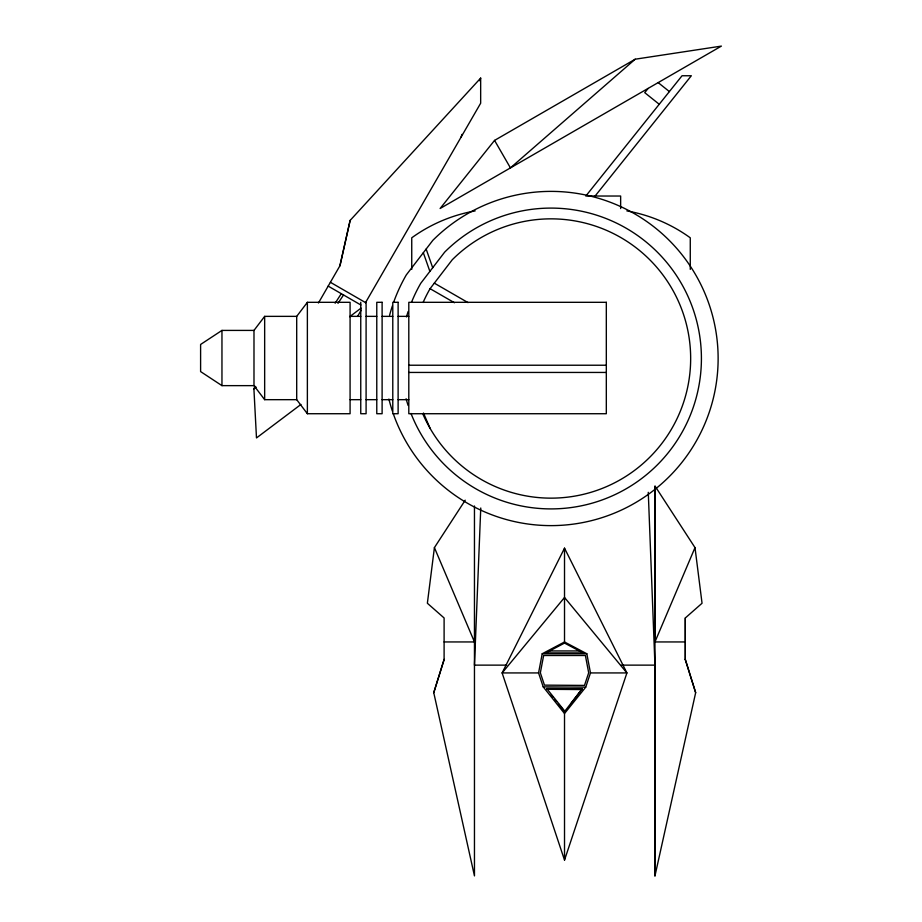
<?xml version="1.0" encoding="UTF-8"?>
<svg xmlns="http://www.w3.org/2000/svg" width="922" height="922" viewBox="0 0 922 922"><rect width="100%" height="100%" fill="white"/><g stroke="black" fill="none" stroke-linecap="round" stroke-linejoin="round"><path stroke-width="1.38" d="M685.311 659.345L695.661 692.687L654.954 875.9L654.954 664.9M685.311 641.942L654.954 641.942L654.954 487.392L654.954 875.9M695.661 692.687L685.311 659.714L685.311 617.971L702.045 603.253L695.004 547.622L654.954 485.963L655.842 488.648M564.518 710.816L546.723 688.538L582.231 688.78L564.518 711.588L558.283 703.786M570.718 703.878L582.231 688.78M480.754 508.01L474.461 665.131L506.651 665.131M465.218 500.197L434.412 547.622L427.37 603.253L444.104 617.971L444.104 659.714L433.755 692.687L474.461 875.9L474.461 505.994M564.518 713.536L543.208 686.855L538.563 672.933L542.205 653.756L564.518 641.977L586.83 653.756L590.472 672.933L585.735 687.155L564.518 713.536L564.518 860.099L502.133 672.933L564.518 548.152L626.902 672.933L564.518 860.099M365.504 302.67L480.662 103.218L480.662 78.116L350.13 220.416L340.068 265.524L318.436 303.004M339.826 265.951L350.13 220.416M433.755 692.687L444.104 659.345M461.104 137.078L461.991 134.405M479.774 80.79L480.662 78.116M300.941 404.447L256.489 437.938L253.907 388.853L255.002 386.249M654.954 641.942L695.004 547.622M357.609 316.35L361.205 310.115M335.124 303.234L341.301 293.68M337.982 303.35L343.537 294.971M296.7 399.675L264.66 399.675L253.988 385.638L253.988 330.41L264.66 316.361L296.7 316.361L307.372 302.312L350.083 302.312L350.083 413.724L307.372 413.724L296.7 399.675L296.7 316.361M423.106 302.462A139.637 139.637 0 0 1 430.078 288.678L452.264 259.762A139.637 139.637 0 0 1 661.224 272.739A139.637 139.637 0 0 1 622.454 478.483A139.637 139.637 0 0 1 423.106 414.543M494.561 140.398L440.117 208.499L721.396 46.1L635.2 59.204L494.561 140.398L510.431 167.896L635.2 59.204M648.12 88.431L644.732 92.661L659.23 104.267M595.105 196.029L691.327 75.754L682.038 75.754L585.827 196.029L620.644 196.029L620.644 208.556M253.907 388.853L256.201 387.136M349.668 316.719L361.067 308.121M253.988 330.41L221.96 330.41L200.604 344.459L200.604 371.589L221.96 385.638L253.988 385.638M350.083 316.361L360.756 316.361M366.092 316.361L376.775 316.361M382.111 316.361L392.784 316.361M398.12 316.361L408.803 316.361M408.803 365.227L606.319 365.227M408.803 372.442L606.319 372.442M350.083 399.675L360.756 399.675M366.092 399.675L376.775 399.675M382.111 399.675L392.784 399.675M398.12 399.675L408.803 399.675M444.104 641.942L474.461 641.942L434.412 547.622M548.774 650.944L580.261 650.944M542.205 653.756L586.83 653.756M621.324 665.131L654.954 665.131L648.27 492.325M538.563 672.933L502.133 672.933L564.518 597.479L626.902 672.933L590.472 672.933M543.208 686.855L585.735 687.155M546.723 689.31L582.231 689.564M434.32 283.158L468.03 302.612M430.078 288.678L454.454 302.75M330.387 282.293L365.55 302.6M328.186 286.108L360.871 304.975M658.227 82.657L669.384 91.578M551.172 694.877L552.946 697.113M554.733 699.337L556.508 701.561M423.475 413.021L430.078 428.315M426.148 249.044L432.706 267.726M423.325 252.732L429.883 271.402M690.267 269.385L690.267 237.807A153.767 153.767 0 0 0 626.879 210.919M685.311 617.971L685.311 659.714M564.518 548.152L564.518 641.977M411.742 269.385L411.742 237.807A153.767 153.767 0 0 1 475.141 210.919M366.092 302.312L366.092 413.724L360.756 413.724L360.756 302.312M307.372 302.312L307.372 413.724M264.66 316.361L264.66 399.675M221.96 330.41L221.96 385.638M393.325 413.84A167.113 167.113 0 0 0 629.196 506.201A167.113 167.113 0 0 0 685.438 259.22A167.113 167.113 0 0 0 432.844 240.331L406.279 274.94A167.113 167.113 0 0 0 393.798 301.817M392.415 411.166A167.113 167.113 0 0 1 388.888 399.042M389.591 315.243A167.113 167.113 0 0 1 392.415 305.827M410.993 413.436A150.401 150.401 0 0 0 624.574 489.686A150.401 150.401 0 0 0 670.905 267.691A150.401 150.401 0 0 0 444.658 252.144L420.755 283.296A150.401 150.401 0 0 0 411.523 302.255M408.123 405.473A150.401 150.401 0 0 1 406.095 398.765M406.475 316.891A150.401 150.401 0 0 1 408.123 311.532M543.634 655.496L540.35 672.806L544.453 685.138L584.49 685.415L588.685 672.806L585.401 655.496L543.634 655.496M564.518 643.083L545.916 652.903L583.119 652.903L564.518 643.083M382.111 302.312L376.775 302.312L376.775 413.724L382.111 413.724L382.111 302.312M398.12 302.312L392.784 302.312L392.784 413.724L398.12 413.724L398.12 302.312M606.319 302.312L408.803 302.312L408.803 413.724L606.319 413.724L606.319 302.312"/></g></svg>
